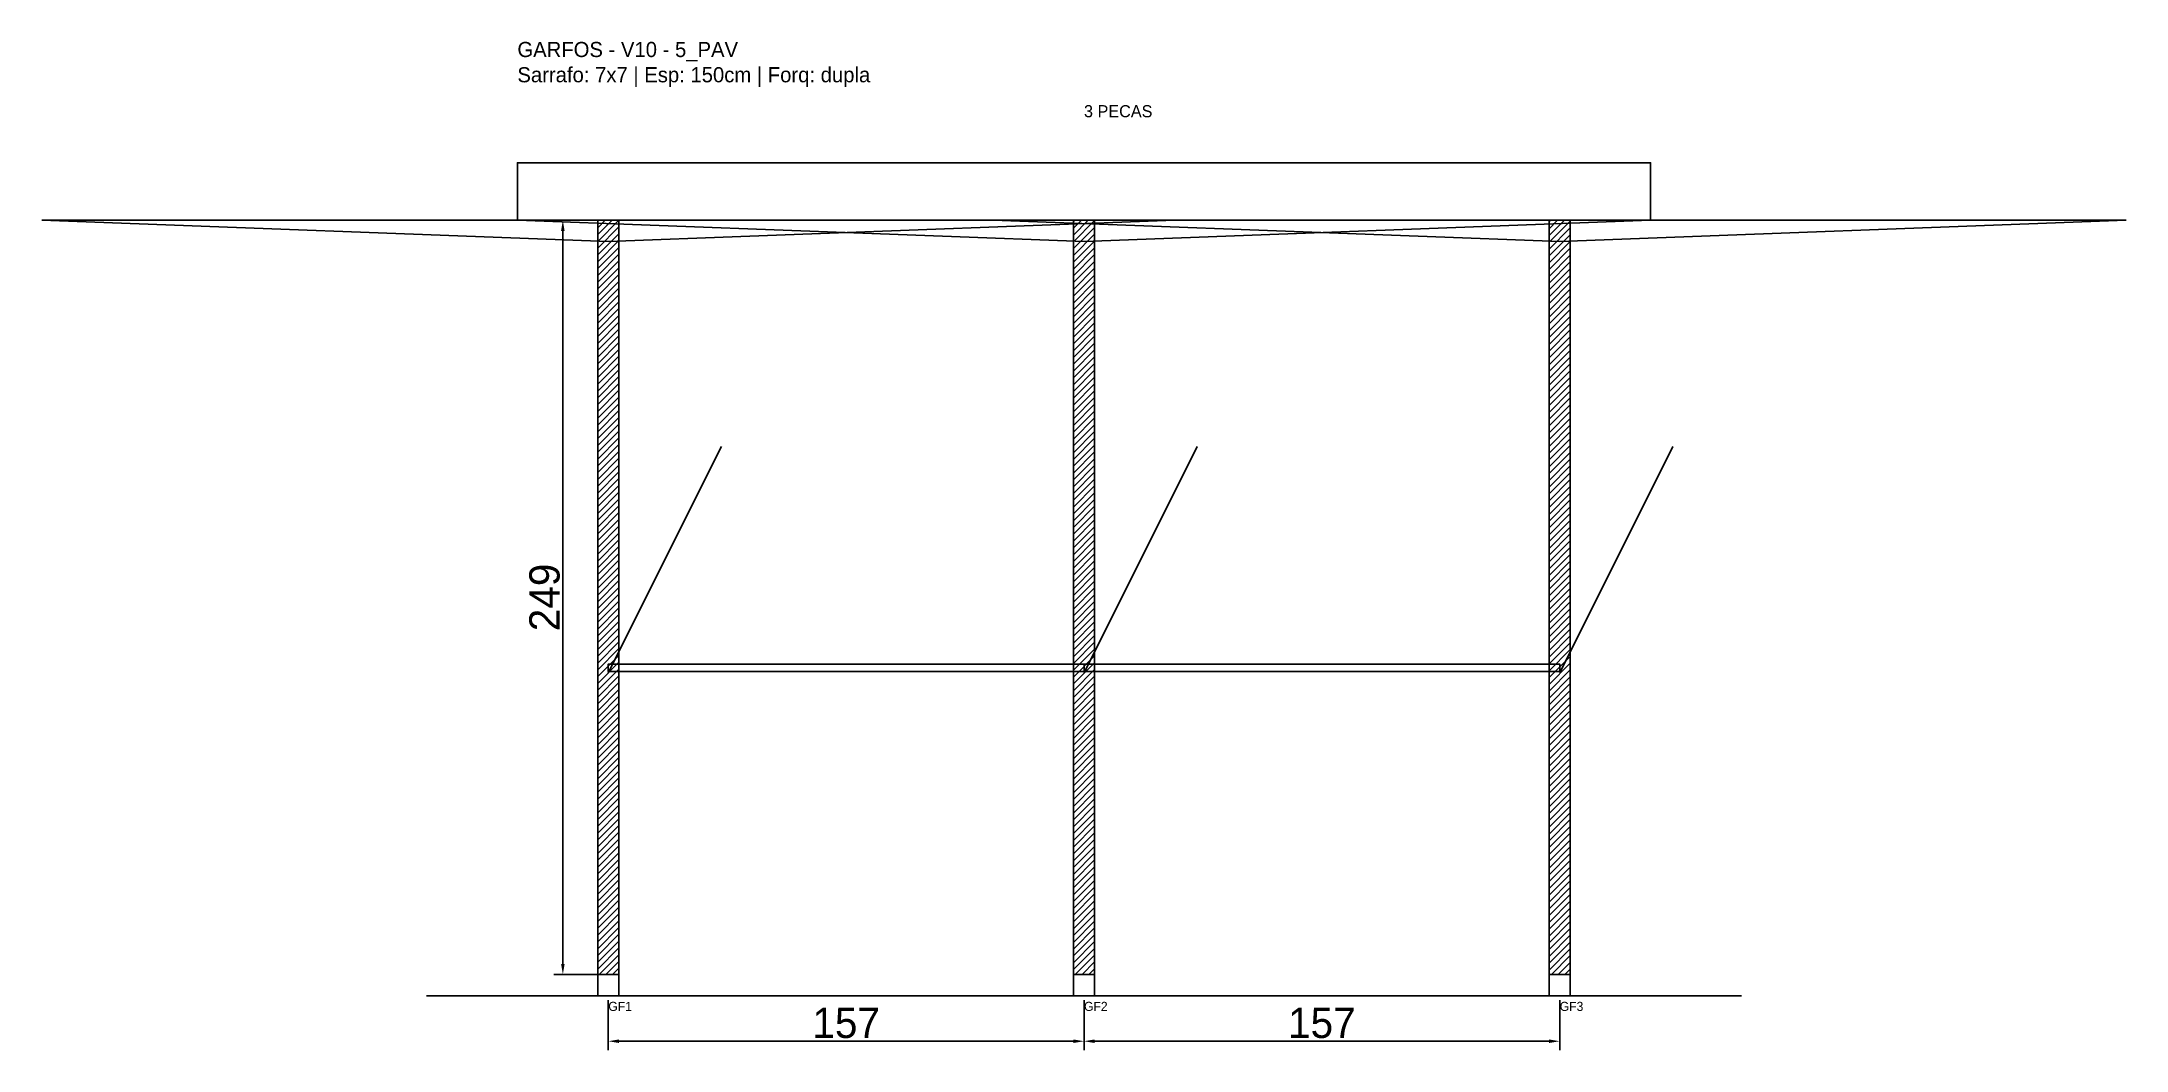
# Model space of a CAD drawing. Header units: metres. Extents: x -157 to 531, y -25 to 308.
import ezdxf

# ---------------------------------------------------------------- set-up
doc = ezdxf.new("R2010")
doc.units = ezdxf.units.M
for name, color, linetype in [('BARRA_ANCORAGEM', 1, 'Continuous'), ('COTA', 241, 'Continuous'), ('GARFOS OK', 3, 'Continuous'), ('NOME DA VIGA', 6, 'Continuous'), ('SARR_7x7', 40, 'Continuous'), ('TIRAS REESCORAMENTO', 252, 'Continuous'), ('VIGAS', 3, 'Continuous')]:
    doc.layers.add(name, color=color, linetype=linetype)
doc.dimstyles.new('EZ DXF', dxfattribs={"dimtxt": 10, "dimasz": 3.5, "dimexe": 3, "dimexo": 1.5, "dimgap": 1, "dimtad": 1, "dimdec": 1, "dimdsep": 46, "dimcen": 2.5, "dimazin": 3, "dimtfac": 1, "dimtmove": 0, "dimatfit": 3})

msp = doc.modelspace()

# ---------------------------------------------------------------- hatches: boundary and pattern name
at = {"layer": 'COTA'}
h = msp.add_hatch(dxfattribs=at)
h.set_pattern_fill('ANSI31', scale=0.5)
h.paths.add_polyline_path([(26.5, 0), (33.5, 0), (33.5, 249), (26.5, 249)])
h = msp.add_hatch(dxfattribs=at)
h.set_pattern_fill('ANSI31', scale=0.5)
h.paths.add_polyline_path([(183.5, 0), (190.5, 0), (190.5, 249), (183.5, 249)])
h = msp.add_hatch(dxfattribs=at)
h.set_pattern_fill('ANSI31', scale=0.5)
h.paths.add_polyline_path([(340.5, 0), (347.5, 0), (347.5, 249), (340.5, 249)])

# ---------------------------------------------------------------- linework, layer by layer
at = {"layer": 'BARRA_ANCORAGEM'}
for p, q in [((30, 99.6), (67.35, 174.3)), ((187, 99.6), (224.35, 174.3)), ((344, 99.6), (381.35, 174.3))]:
    msp.add_line(p, q, dxfattribs=at)
at = {"layer": 'GARFOS OK'}
for p, q in [((30, 242), (-157, 249)), ((-157, 249), (217, 249)), ((187, 242), (0, 249)), ((0, 249), (374, 249)), ((30, 242), (217, 249)), ((344, 242), (157, 249)), ((157, 249), (531, 249)), ((187, 242), (374, 249)), ((344, 242), (531, 249))]:
    msp.add_line(p, q, dxfattribs=at)
at = {"layer": 'GARFOS OK', "linetype": 'CONTINUOUS'}
msp.add_line((-30, -7), (404, -7), dxfattribs=at)
at = {"layer": 'GARFOS OK'}
for points in [[(26.5, 0), (33.5, 0), (33.5, 249), (26.5, 249), (26.5, 0)], [(183.5, 0), (190.5, 0), (190.5, 249), (183.5, 249), (183.5, 0)], [(340.5, 0), (347.5, 0), (347.5, 249), (340.5, 249), (340.5, 0)]]:
    msp.add_lwpolyline(points, dxfattribs=at)
at = {"layer": 'SARR_7x7'}
for points in [[(26.5, -7), (33.5, -7), (33.5, 0), (26.5, 0), (26.5, -7)], [(183.5, -7), (190.5, -7), (190.5, 0), (183.5, 0), (183.5, -7)], [(340.5, -7), (347.5, -7), (347.5, 0), (340.5, 0), (340.5, -7)]]:
    msp.add_lwpolyline(points, dxfattribs=at)
at = {"layer": 'TIRAS REESCORAMENTO'}
for points in [[(30, 100), (187, 100), (187, 102.5), (30, 102.5), (30, 100)], [(187, 100), (344, 100), (344, 102.5), (187, 102.5), (187, 100)]]:
    msp.add_lwpolyline(points, dxfattribs=at)
at = {"layer": 'VIGAS'}
msp.add_lwpolyline([(0, 249), (374, 249), (374, 268), (0, 268), (0, 249)], dxfattribs=at)

# ---------------------------------------------------------------- texts
at = {"layer": 'NOME DA VIGA'}
for s, height, p in [('3 PECAS', 4, (187, 283)), ('GF1', 3, (30, -12)), ('GF2', 3, (187, -12)), ('GF3', 3, (344, -12))]:
    msp.add_text(s, height=height, dxfattribs=at).set_placement(p)
at = {"layer": 'NOME DA VIGA', "insert": (0, 293), "char_height": 5, "attachment_point": 7}
msp.add_mtext('GARFOS - V10 - 5_PAV\\PSarrafo: 7x7 | Esp: 150cm | Forq: dupla', dxfattribs=at)

# ---------------------------------------------------------------- dimensions: what is measured, and where the dimension line sits
at = {"layer": 'COTA'}
msp.add_linear_dim(base=(15, 0), p1=(30, 0), p2=(30, 249), angle=90, dimstyle='EZ DXF', dxfattribs=at).render()
for base, p1, p2 in [((30, -22), (30, -7), (187, -7)), ((187, -22), (187, -7), (344, -7))]:
    msp.add_linear_dim(base=base, p1=p1, p2=p2, dimstyle='EZ DXF', dxfattribs=at).render()

doc.saveas('drawing.dxf')
